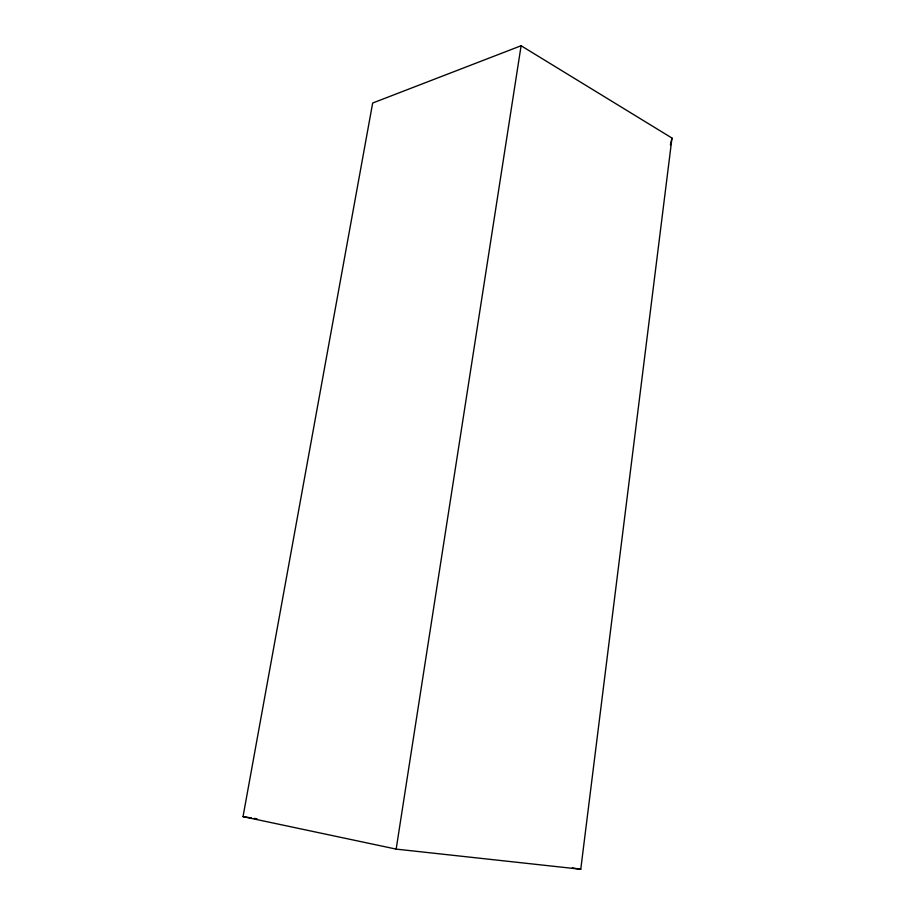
<?xml version="1.0" encoding="UTF-8"?>
<svg xmlns="http://www.w3.org/2000/svg" width="915" height="915" viewBox="0 0 915 915"><rect width="100%" height="100%" fill="white"/><g stroke="black" fill="none" stroke-linecap="round" stroke-linejoin="round"><path stroke-width="1.37" d="M580.762 869.25L671.976 138.051L521.104 45.75L372.668 103.029L243.024 816.638L396.161 849.109L580.762 869.25L572.31 867.935M396.161 849.109L521.104 45.75M670.386 145.016L671.976 138.051M243.024 816.638L251.453 817.953M254.267 818.387L257.081 818.833"/></g></svg>
